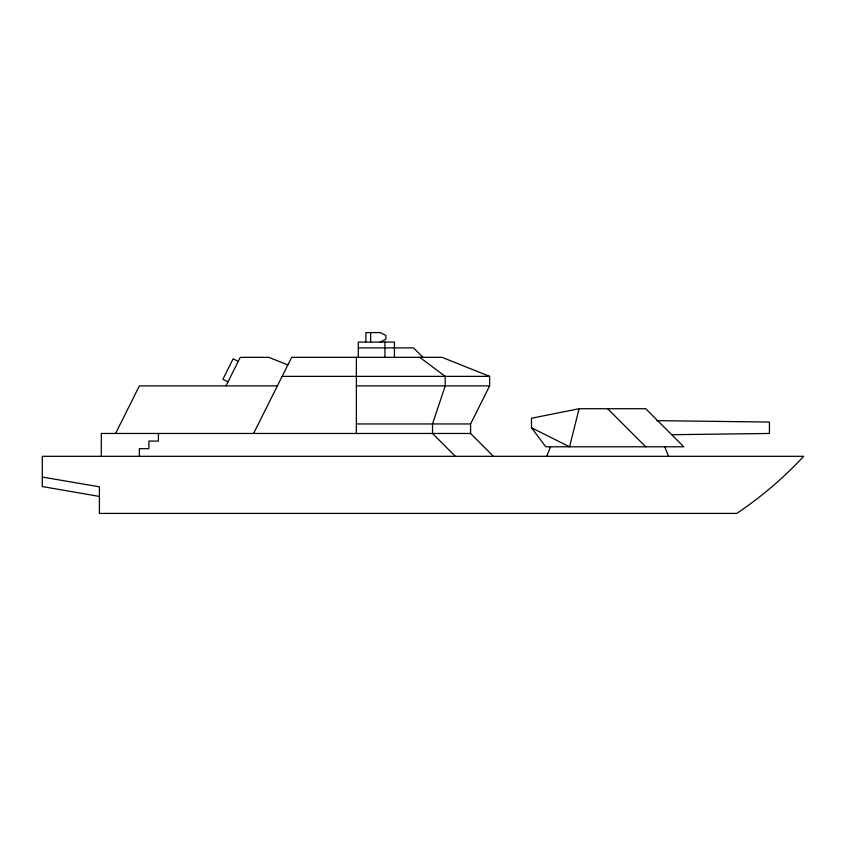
<?xml version="1.0" encoding="UTF-8"?>
<svg xmlns="http://www.w3.org/2000/svg" width="846" height="846" viewBox="0 0 846 846"><rect width="100%" height="100%" fill="white"/><g stroke="black" fill="none" stroke-linecap="round" stroke-linejoin="round"><path stroke-width="1.27" d="M579.087 408.724L569.57 446.794L531.5 427.759L531.5 418.241L579.087 408.724L645.71 408.724L683.78 446.794L545.776 446.794L531.5 427.759M546.728 456.311L550.535 446.794M115.585 433.469L139.379 385.882L277.382 385.882M225.988 385.882L240.264 357.329L268.817 357.329L287.852 364.943M253.589 433.469L291.659 357.329L442.035 357.329L489.623 376.364L489.623 385.882L470.588 423.952L470.588 433.469L493.43 456.311M380.171 342.101L385.882 339.246L385.882 335.439L380.171 332.584L365.895 332.584L365.895 341.837M672.295 434.685L769.437 433.469L769.437 422.048L656.538 420.642M358.281 347.886L413.483 347.886L423 357.329M282.141 376.364L489.623 376.364M356.378 385.882L489.623 385.882M356.378 423.952L470.588 423.952M470.588 433.469L101.309 433.469L101.309 456.311M42.3 477.049L99.405 486.81L99.405 513.416L736.75 513.416A380.7 380.7 0 0 0 803.7 456.311L42.3 456.311L42.3 486.566L99.405 496.433M238.234 361.39L233.126 358.841L222.91 379.262L228.018 381.821M419.743 357.329L445.208 376.364L445.208 385.882L432.518 423.952L432.518 433.469L455.36 456.311M607.64 408.724L645.71 446.794M664.745 446.794L668.552 456.311M394.448 357.329L394.448 342.101L358.281 342.101L358.281 357.329M384.93 342.101L384.93 357.329M370.654 332.584L370.654 342.101M356.378 357.329L356.378 433.469M158.414 433.469L158.414 441.083L148.896 441.083L148.896 448.697L139.379 448.697L139.379 456.311"/></g></svg>
